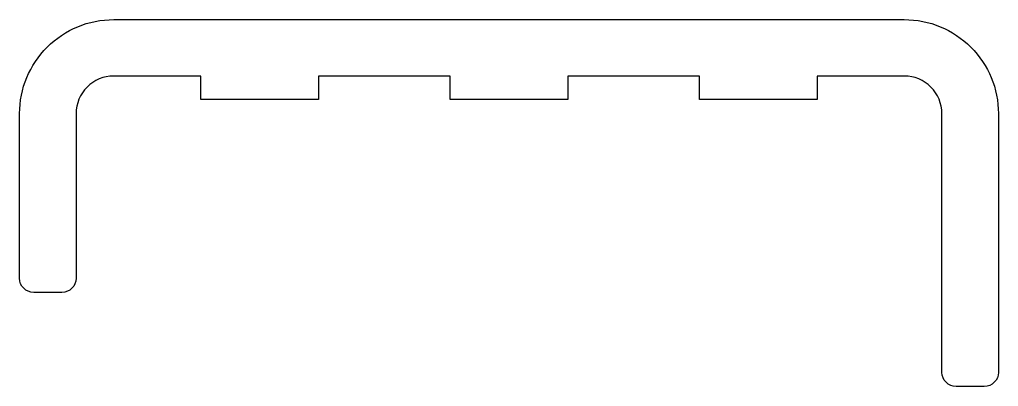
# Model space of a CAD drawing. Extents: x 950.1 to 970.9, y -9.7 to -1.9.
import ezdxf

# ---------------------------------------------------------------- set-up
doc = ezdxf.new("R2010")
doc.units = 0
doc.header["$LTSCALE"] = 15
doc.layers.get('0').update_dxf_attribs({"linetype": 'CONTINUOUS'})

msp = doc.modelspace()

# ---------------------------------------------------------------- linework, layer by layer
at = {"ltscale": 0.05}
msp.add_lwpolyline([(961.8, -3.644), (959.3, -3.644), (959.3, -3.144), (956.5, -3.144), (956.5, -3.644), (954, -3.644), (954, -3.144), (952.15, -3.144, 0.414214), (951.35, -3.944), (951.35, -7.444, -0.414214), (951.05, -7.744), (950.45, -7.744, -0.414214), (950.15, -7.444), (950.15, -3.944, -0.414214), (952.15, -1.944), (968.95, -1.944, -0.414214), (970.95, -3.944), (970.95, -9.444, -0.414214), (970.65, -9.744), (970.05, -9.744, -0.414214), (969.75, -9.444), (969.75, -3.944, 0.414214), (968.95, -3.144), (967.1, -3.144), (967.1, -3.644), (964.6, -3.644), (964.6, -3.144), (961.8, -3.144)], format="xyb", close=True, dxfattribs=at)

doc.saveas('drawing.dxf')
